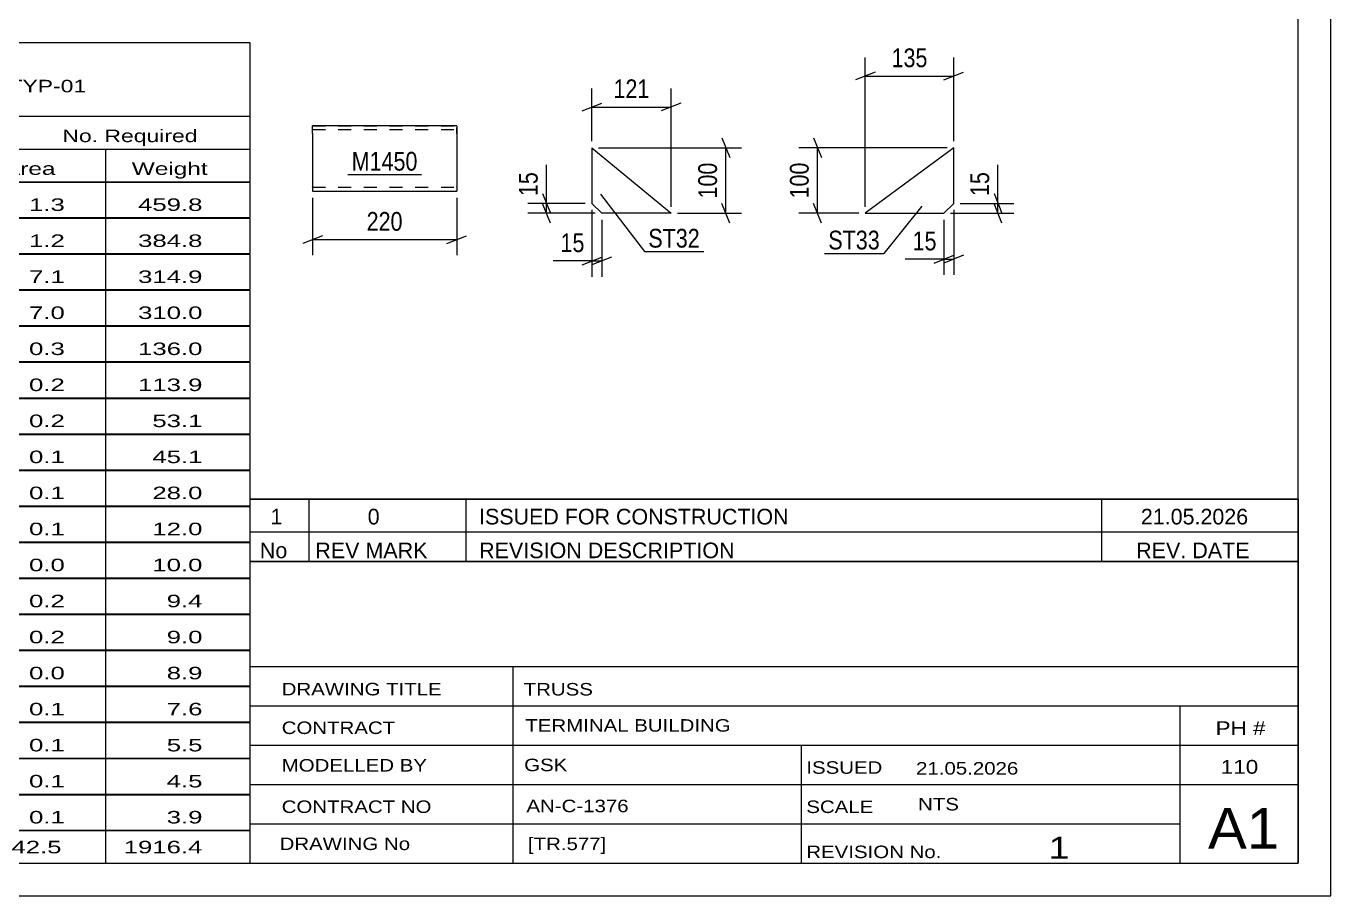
# Model space of a CAD drawing. Header units: millimetres. Extents: x 0 to 841, y 0 to 594.
# Drawn here: x 641.9 to 841, y 0 to 132.8 of the extents above; entities that cross this region are included whole.
import ezdxf

# ---------------------------------------------------------------- set-up
doc = ezdxf.new("R2010")
doc.units = ezdxf.units.MM
doc.linetypes.add('DXK_LINE_DOT2', pattern=[3.9198, 1.9599, -1.9599])
doc.styles.add('Arial Narrow', font='ARIALN.TTF', dxfattribs={"height": 0.2})

# ---------------------------------------------------------------- blocks, each defined once
blk = doc.blocks.new('Unknown-122568681-1133')
at = {"color": 5, "linetype": 'Continuous'}
for p, q in [((841, 0), (841, 594)), ((836, 5), (836, 589)), ((5, 5), (836, 5)), ((0, 0), (841, 0))]:
    blk.add_line(p, q, dxfattribs=at)
blk = doc.blocks.new('Part-122568681-2036 - 2022')
at = {"color": 2, "linetype": 'Continuous'}
for p, q in [((685.59, 116.37), (685.59, 117.57)), ((685.59, 117.57), (685.59, 117.57)), ((707.59, 117.57), (685.59, 117.57)), ((707.59, 117.48), (707.59, 117.57)), ((707.59, 117.57), (707.59, 117.57)), ((685.59, 116.37), (685.59, 107.66)), ((707.59, 117.48), (707.59, 116.37)), ((707.59, 116.37), (707.59, 107.57)), ((685.59, 107.66), (685.59, 107.57)), ((685.59, 107.57), (685.59, 107.57)), ((685.59, 107.57), (707.59, 107.57)), ((707.59, 107.57), (707.59, 107.57))]:
    blk.add_line(p, q, dxfattribs=at)
at = {"color": 7, "linetype": 'DXK_LINE_DOT2'}
for p, q in [((685.59, 117.57), (707.59, 117.57)), ((685.59, 116.97), (685.59, 116.97)), ((685.59, 116.97), (707.59, 116.97)), ((685.59, 116.97), (707.59, 116.97)), ((707.59, 116.37), (707.59, 117.22)), ((707.59, 116.97), (707.59, 116.97)), ((685.59, 108.77), (685.59, 108.77)), ((685.59, 108.77), (685.59, 108.77)), ((685.59, 108.17), (685.59, 108.21)), ((685.59, 108.17), (685.59, 108.17)), ((685.59, 108.17), (707.59, 108.17)), ((685.59, 108.17), (707.59, 108.17)), ((685.59, 107.57), (707.59, 107.57)), ((685.59, 107.57), (685.59, 107.57)), ((707.59, 108.77), (707.59, 108.77)), ((707.59, 108.77), (707.59, 108.77)), ((707.59, 108.17), (707.59, 108.21)), ((707.59, 108.17), (707.59, 108.17)), ((707.59, 107.57), (707.59, 107.57))]:
    blk.add_line(p, q, dxfattribs=at)
blk = doc.blocks.new('Part-122568681-7865 - 7859')
at = {"color": 2, "linetype": 'Continuous'}
for p, q in [((728.21, 114.2), (728.21, 105.7)), ((728.21, 114.2), (740.3, 104.2)), ((728.21, 105.7), (729.71, 104.2)), ((740.3, 104.2), (729.71, 104.2))]:
    blk.add_line(p, q, dxfattribs=at)
blk = doc.blocks.new('Part-122568681-7921 - 7915')
at = {"color": 2, "linetype": 'Continuous'}
for p, q in [((783.44, 114.2), (769.94, 104.2)), ((783.44, 105.7), (783.44, 114.2)), ((781.94, 104.2), (783.44, 105.7)), ((769.94, 104.2), (781.94, 104.2))]:
    blk.add_line(p, q, dxfattribs=at)
blk = doc.blocks.new('StraightDimension-122568681-2038 - 2022')
at = {"color": 7, "linetype": 'Continuous'}
for p, q in [((685.59, 106.57), (685.59, 97.78)), ((707.59, 106.57), (707.59, 97.78)), ((687.09, 100.78), (684.09, 99.58)), ((685.59, 100.18), (707.59, 100.18)), ((706.09, 99.58), (709.09, 100.78))]:
    blk.add_line(p, q, dxfattribs=at)
at = {"color": 0}
blk.add_wipeout([(699.93, 100.93), (699.93, 105.13), (693.24, 105.13), (693.24, 100.93)], dxfattribs=at)
at = {"color": 3, "style": 'Arial Narrow'}
blk.add_text('220', height=2.863, dxfattribs=at).set_placement((693.84, 101.53))
blk = doc.blocks.new('StraightDimension-122568681-7890 - 7859')
at = {"color": 7, "linetype": 'Continuous'}
for p, q in [((728.21, 115.2), (728.21, 123.27)), ((740.3, 105.2), (740.3, 123.27)), ((726.71, 119.82), (729.71, 121.02)), ((728.21, 120.42), (740.3, 120.42)), ((741.8, 121.02), (738.8, 119.82))]:
    blk.add_line(p, q, dxfattribs=at)
at = {"color": 0}
blk.add_wipeout([(737.6, 121.17), (737.6, 125.37), (730.91, 125.37), (730.91, 121.17)], dxfattribs=at)
at = {"color": 3, "style": 'Arial Narrow'}
blk.add_text('121', height=2.863, dxfattribs=at).set_placement((731.51, 121.77))
blk = doc.blocks.new('StraightDimension-122568681-7867 - 7859')
at = {"color": 7, "linetype": 'Continuous'}
for p, q in [((748.06, 115.7), (749.26, 112.7)), ((729.21, 114.2), (751.06, 114.2)), ((748.66, 104.2), (748.66, 114.2)), ((749.26, 102.7), (748.06, 105.7)), ((741.3, 104.2), (751.06, 104.2))]:
    blk.add_line(p, q, dxfattribs=at)
at = {"color": 0}
blk.add_wipeout([(747.91, 112.54), (743.71, 112.54), (743.71, 105.85), (747.91, 105.85)], dxfattribs=at)
at = {"color": 3, "style": 'Arial Narrow'}
blk.add_text('100', height=2.863, rotation=90.0002, dxfattribs=at).set_placement((747.31, 106.45))
blk = doc.blocks.new('StraightDimension-122568681-7879 - 7859')
at = {"color": 7, "linetype": 'Continuous'}
for p, q in [((727.21, 105.7), (718.44, 105.7)), ((720.69, 107.2), (721.89, 104.2)), ((721.89, 102.7), (720.69, 105.7)), ((721.29, 104.2), (721.29, 105.7)), ((728.71, 104.2), (718.44, 104.2))]:
    blk.add_line(p, q, dxfattribs=at)
at = {"color": 0}
blk.add_wipeout([(720.54, 111.08), (716.34, 111.08), (716.34, 106.22), (720.54, 106.22)], dxfattribs=at)
at = {"color": 7, "linetype": 'Continuous'}
blk.add_line((721.29, 105.7), (721.29, 111.6), dxfattribs=at)
blk.add_line((721.29, 105.7), (721.29, 111.6), dxfattribs=at)
at = {"color": 3, "style": 'Arial Narrow'}
blk.add_text('15', height=2.863, rotation=90.0002, dxfattribs=at).set_placement((719.94, 106.82))
blk = doc.blocks.new('StraightDimension-122568681-7900 - 7859')
at = {"color": 7, "linetype": 'Continuous'}
for p, q in [((728.21, 104.7), (728.21, 94.52)), ((729.71, 103.2), (729.71, 94.52)), ((726.71, 96.32), (729.71, 97.52)), ((731.21, 97.52), (728.21, 96.32)), ((728.21, 96.92), (729.71, 96.92))]:
    blk.add_line(p, q, dxfattribs=at)
at = {"color": 0}
blk.add_wipeout([(727.68, 97.67), (727.68, 101.87), (722.83, 101.87), (722.83, 97.67)], dxfattribs=at)
at = {"color": 7, "linetype": 'Continuous'}
blk.add_line((728.21, 96.92), (722.3, 96.92), dxfattribs=at)
blk.add_line((728.21, 96.92), (722.3, 96.92), dxfattribs=at)
at = {"color": 3, "style": 'Arial Narrow'}
blk.add_text('15', height=2.863, dxfattribs=at).set_placement((723.43, 98.27))
blk = doc.blocks.new('StraightDimension-122568681-7923 - 7915')
at = {"color": 7, "linetype": 'Continuous'}
for p, q in [((783.44, 104.7), (783.44, 94.79)), ((781.94, 103.2), (781.94, 94.79)), ((780.44, 96.59), (783.44, 97.79)), ((784.94, 97.79), (781.94, 96.59)), ((781.94, 97.19), (783.44, 97.19))]:
    blk.add_line(p, q, dxfattribs=at)
at = {"color": 0}
blk.add_wipeout([(781.41, 97.94), (781.41, 102.14), (776.56, 102.14), (776.56, 97.94)], dxfattribs=at)
at = {"color": 7, "linetype": 'Continuous'}
blk.add_line((781.94, 97.19), (776.03, 97.19), dxfattribs=at)
blk.add_line((781.94, 97.19), (776.03, 97.19), dxfattribs=at)
at = {"color": 3, "style": 'Arial Narrow'}
blk.add_text('15', height=2.863, dxfattribs=at).set_placement((777.16, 98.54))
blk = doc.blocks.new('StraightDimension-122568681-7961 - 7915')
at = {"color": 7, "linetype": 'Continuous'}
for p, q in [((784.44, 105.7), (792.59, 105.7)), ((789.59, 107.2), (790.79, 104.2)), ((790.79, 102.7), (789.59, 105.7)), ((790.19, 104.2), (790.19, 105.7)), ((782.94, 104.2), (792.59, 104.2))]:
    blk.add_line(p, q, dxfattribs=at)
at = {"color": 0}
blk.add_wipeout([(789.44, 111.08), (785.24, 111.08), (785.24, 106.23), (789.44, 106.23)], dxfattribs=at)
at = {"color": 7, "linetype": 'Continuous'}
blk.add_line((790.19, 105.7), (790.19, 111.61), dxfattribs=at)
blk.add_line((790.19, 105.7), (790.19, 111.61), dxfattribs=at)
at = {"color": 3, "style": 'Arial Narrow'}
blk.add_text('15', height=2.863, rotation=90.0002, dxfattribs=at).set_placement((788.84, 106.83))
blk = doc.blocks.new('StraightDimension-122568681-7937 - 7915')
at = {"color": 7, "linetype": 'Continuous'}
for p, q in [((769.94, 105.2), (769.94, 128)), ((783.44, 115.2), (783.44, 128)), ((771.44, 125.75), (768.44, 124.55)), ((781.94, 124.55), (784.94, 125.75)), ((769.94, 125.15), (783.44, 125.15))]:
    blk.add_line(p, q, dxfattribs=at)
at = {"color": 0}
blk.add_wipeout([(780.03, 125.9), (780.03, 130.1), (773.35, 130.1), (773.35, 125.9)], dxfattribs=at)
at = {"color": 3, "style": 'Arial Narrow'}
blk.add_text('135', height=2.863, dxfattribs=at).set_placement((773.95, 126.5))
blk = doc.blocks.new('StraightDimension-122568681-7949 - 7915')
at = {"color": 7, "linetype": 'Continuous'}
for p, q in [((762.05, 115.7), (763.25, 112.7)), ((782.44, 114.2), (759.8, 114.2)), ((762.65, 104.2), (762.65, 114.2)), ((763.25, 102.7), (762.05, 105.7)), ((768.94, 104.2), (759.8, 104.2))]:
    blk.add_line(p, q, dxfattribs=at)
at = {"color": 0}
blk.add_wipeout([(761.9, 112.54), (757.7, 112.54), (757.7, 105.86), (761.9, 105.86)], dxfattribs=at)
at = {"color": 3, "style": 'Arial Narrow'}
blk.add_text('100', height=2.863, rotation=90.0002, dxfattribs=at).set_placement((761.3, 106.46))
blk = doc.blocks.new('Mark-122568681-2034 - 2022')
at = {"color": 0}
blk.add_wipeout([(701.61, 110.71), (701.61, 113.71), (691.56, 113.71), (691.56, 110.71)], dxfattribs=at)
blk.add_wipeout([(701.61, 110.71), (701.61, 113.71), (691.56, 113.71), (691.56, 110.71)], dxfattribs=at)
at = {"color": 30, "linetype": 'Continuous'}
blk.add_line((690.96, 110.11), (702.21, 110.11), dxfattribs=at)
at = {"color": 3, "style": 'Arial Narrow'}
blk.add_text('M1450', height=2.863, dxfattribs=at).set_placement((691.56, 110.71))
blk = doc.blocks.new('Unknown-122568681-15228')
at = {"color": 7, "linetype": 'Continuous'}
for p, q in [((676, 51.05), (676, 5)), ((676, 51.05), (836, 51.05)), ((836, 51), (836, 5)), ((676, 35), (836, 35)), ((716.14, 35), (716.14, 5)), ((676, 29), (836, 29)), ((818, 5.05), (818, 29.05)), ((676, 23), (836, 23)), ((760.14, 23), (760.14, 5)), ((676, 17), (836, 17)), ((676, 11), (818, 11)), ((676, 5), (836, 5))]:
    blk.add_line(p, q, dxfattribs=at)
at = {"color": 7, "style": 'Arial Narrow'}
for s, height, width, p in [('DRAWING TITLE', 1.9089, 1.425378, (680.88, 30.61)), ('TRUSS', 1.909, 1.425378, (717.81, 30.59)), ('CONTRACT', 1.909, 1.425378, (680.88, 24.71)), ('TERMINAL BUILDING', 1.9089, 1.425378, (718.06, 25.07)), ('MODELLED BY', 1.9089, 1.425378, (680.88, 18.98)), ('GSK', 1.909, 1.425378, (717.88, 19.04)), ('ISSUED', 1.909, 1.425378, (760.94, 18.64)), ('21.05.2026', 1.909, 1.425378, (777.69, 18.52)), ('CONTRACT NO', 1.9089, 1.425378, (680.88, 12.66)), ('AN-C-1376', 1.909, 1.425378, (718.23, 12.78)), ('SCALE', 1.909, 1.425378, (760.94, 12.65)), ('A1', 6.204, 1.25, (822.24, 7.2)), ('DRAWING No', 1.909, 1.425378, (680.56, 7)), ('[TR.577]', 1.909, 1.425378, (718.46, 6.99)), ('1', 3.34, 1.5, (797.91, 5.68)), ('REVISION No.', 1.9089, 1.425378, (760.94, 5.77))]:
    blk.add_text(s, height=height, dxfattribs=dict(at, width=width)).set_placement(p)
at = {"color": 7, "linetype": 'Continuous', "style": 'Arial Narrow'}
for s, height, width, p in [('PH #', 2.1, 1.42538, (823.4, 24.55)), ('110', 2.1, 1.42538, (824.19, 18.65)), ('NTS', 1.909, 1.425378, (778, 13.05))]:
    blk.add_text(s, height=height, dxfattribs=dict(at, width=width)).set_placement(p)
blk = doc.blocks.new('Unknown-122568681-15229')
at = {"color": 7, "linetype": 'Continuous'}
for p, q in [((516, 130.25), (676, 130.25)), ((516, 119), (516, 130.25)), ((676, 130.25), (676, 119)), ((516, 119), (676, 119)), ((516, 119), (516, 114)), ((676, 119), (676, 114)), ((516, 114), (676, 114)), ((516, 114), (516, 109)), ((540, 114), (540, 109)), ((575.5, 114), (575.5, 109)), ((601.5, 114), (601.5, 109)), ((614.5, 114), (614.5, 109)), ((632, 114), (632, 109)), ((654, 114), (654, 109)), ((676, 114), (676, 109)), ((516, 109), (676, 109)), ((516, 108.95), (516, 103.55)), ((516, 108.95), (676, 108.95)), ((540, 109), (540, 103.5)), ((575.5, 109), (575.5, 103.5)), ((601.5, 109), (601.5, 103.5)), ((614.5, 109), (614.5, 103.5)), ((632, 109), (632, 103.5)), ((654, 109), (654, 103.5)), ((676, 108.95), (676, 103.55)), ((516, 103.55), (676, 103.55)), ((516, 103.45), (516, 98.05)), ((516, 103.45), (676, 103.45)), ((540, 103.5), (540, 98)), ((575.5, 103.5), (575.5, 98)), ((601.5, 103.5), (601.5, 98)), ((614.5, 103.5), (614.5, 98)), ((632, 103.5), (632, 98)), ((654, 103.5), (654, 98)), ((676, 103.45), (676, 98.05)), ((516, 98.05), (676, 98.05)), ((516, 97.95), (516, 92.55)), ((516, 97.95), (676, 97.95)), ((540, 98), (540, 92.5)), ((575.5, 98), (575.5, 92.5)), ((601.5, 98), (601.5, 92.5)), ((614.5, 98), (614.5, 92.5)), ((632, 98), (632, 92.5)), ((654, 98), (654, 92.5)), ((676, 97.95), (676, 92.55)), ((516, 92.55), (676, 92.55)), ((516, 92.45), (516, 87.05)), ((516, 92.45), (676, 92.45)), ((540, 92.5), (540, 87)), ((575.5, 92.5), (575.5, 87)), ((601.5, 92.5), (601.5, 87)), ((614.5, 92.5), (614.5, 87)), ((632, 92.5), (632, 87)), ((654, 92.5), (654, 87)), ((676, 92.45), (676, 87.05)), ((516, 87.05), (676, 87.05)), ((516, 86.95), (516, 81.55)), ((516, 86.95), (676, 86.95)), ((540, 87), (540, 81.5)), ((575.5, 87), (575.5, 81.5)), ((601.5, 87), (601.5, 81.5)), ((614.5, 87), (614.5, 81.5)), ((632, 87), (632, 81.5)), ((654, 87), (654, 81.5)), ((676, 86.95), (676, 81.55)), ((516, 81.55), (676, 81.55)), ((516, 81.45), (516, 76.05)), ((516, 81.45), (676, 81.45)), ((540, 81.5), (540, 76)), ((575.5, 81.5), (575.5, 76)), ((601.5, 81.5), (601.5, 76)), ((614.5, 81.5), (614.5, 76)), ((632, 81.5), (632, 76)), ((654, 81.5), (654, 76)), ((676, 81.45), (676, 76.05)), ((516, 76.05), (676, 76.05)), ((516, 75.95), (516, 70.55)), ((516, 75.95), (676, 75.95)), ((540, 76), (540, 70.5)), ((575.5, 76), (575.5, 70.5)), ((601.5, 76), (601.5, 70.5)), ((614.5, 76), (614.5, 70.5)), ((632, 76), (632, 70.5)), ((654, 76), (654, 70.5)), ((676, 75.95), (676, 70.55)), ((516, 70.55), (676, 70.55)), ((516, 70.45), (516, 65.05)), ((516, 70.45), (676, 70.45)), ((540, 70.5), (540, 65)), ((575.5, 70.5), (575.5, 65)), ((601.5, 70.5), (601.5, 65)), ((614.5, 70.5), (614.5, 65)), ((632, 70.5), (632, 65)), ((654, 70.5), (654, 65)), ((676, 70.45), (676, 65.05)), ((516, 65.05), (676, 65.05)), ((516, 64.95), (516, 59.55)), ((516, 64.95), (676, 64.95)), ((540, 65), (540, 59.5)), ((575.5, 65), (575.5, 59.5)), ((601.5, 65), (601.5, 59.5)), ((614.5, 65), (614.5, 59.5)), ((632, 65), (632, 59.5)), ((654, 65), (654, 59.5)), ((676, 64.95), (676, 59.55)), ((516, 59.55), (676, 59.55)), ((516, 59.45), (516, 54.05)), ((516, 59.45), (676, 59.45)), ((540, 59.5), (540, 54)), ((575.5, 59.5), (575.5, 54)), ((601.5, 59.5), (601.5, 54)), ((614.5, 59.5), (614.5, 54)), ((632, 59.5), (632, 54)), ((654, 59.5), (654, 54)), ((676, 59.45), (676, 54.05)), ((516, 54.05), (676, 54.05)), ((516, 53.95), (516, 48.55)), ((516, 53.95), (676, 53.95)), ((540, 54), (540, 48.5)), ((575.5, 54), (575.5, 48.5)), ((601.5, 54), (601.5, 48.5)), ((614.5, 54), (614.5, 48.5)), ((632, 54), (632, 48.5)), ((654, 54), (654, 48.5)), ((676, 53.95), (676, 48.55)), ((516, 48.55), (676, 48.55)), ((516, 48.45), (516, 43.05)), ((516, 48.45), (676, 48.45)), ((540, 48.5), (540, 43)), ((575.5, 48.5), (575.5, 43)), ((601.5, 48.5), (601.5, 43)), ((614.5, 48.5), (614.5, 43)), ((632, 48.5), (632, 43)), ((654, 48.5), (654, 43)), ((676, 48.45), (676, 43.05)), ((516, 43.05), (676, 43.05)), ((516, 42.95), (516, 37.55)), ((516, 42.95), (676, 42.95)), ((540, 43), (540, 37.5)), ((575.5, 43), (575.5, 37.5)), ((601.5, 43), (601.5, 37.5)), ((614.5, 43), (614.5, 37.5)), ((632, 43), (632, 37.5)), ((654, 43), (654, 37.5)), ((676, 42.95), (676, 37.55)), ((516, 37.55), (676, 37.55)), ((516, 37.45), (516, 32.05)), ((516, 37.45), (676, 37.45)), ((540, 37.5), (540, 32)), ((575.5, 37.5), (575.5, 32)), ((601.5, 37.5), (601.5, 32)), ((614.5, 37.5), (614.5, 32)), ((632, 37.5), (632, 32)), ((654, 37.5), (654, 32)), ((676, 37.45), (676, 32.05)), ((516, 32.05), (676, 32.05)), ((516, 31.95), (516, 26.55)), ((516, 31.95), (676, 31.95)), ((540, 32), (540, 26.5)), ((575.5, 32), (575.5, 26.5)), ((601.5, 32), (601.5, 26.5)), ((614.5, 32), (614.5, 26.5)), ((632, 32), (632, 26.5)), ((654, 32), (654, 26.5)), ((676, 31.95), (676, 26.55)), ((516, 26.55), (676, 26.55)), ((516, 26.45), (516, 21.05)), ((516, 26.45), (676, 26.45)), ((540, 26.5), (540, 21)), ((575.5, 26.5), (575.5, 21)), ((601.5, 26.5), (601.5, 21)), ((614.5, 26.5), (614.5, 21)), ((632, 26.5), (632, 21)), ((654, 26.5), (654, 21)), ((676, 26.45), (676, 21.05)), ((516, 21.05), (676, 21.05)), ((516, 20.95), (516, 15.55)), ((516, 20.95), (676, 20.95)), ((540, 21), (540, 15.5)), ((575.5, 21), (575.5, 15.5)), ((601.5, 21), (601.5, 15.5)), ((614.5, 21), (614.5, 15.5)), ((632, 21), (632, 15.5)), ((654, 21), (654, 15.5)), ((676, 20.95), (676, 15.55)), ((516, 15.55), (676, 15.55)), ((516, 15.45), (516, 10.05)), ((516, 15.45), (676, 15.45)), ((540, 15.5), (540, 10)), ((575.5, 15.5), (575.5, 10)), ((601.5, 15.5), (601.5, 10)), ((614.5, 15.5), (614.5, 10)), ((632, 15.5), (632, 10)), ((654, 15.5), (654, 10)), ((676, 15.45), (676, 10.05)), ((516, 10.05), (676, 10.05)), ((516, 10), (676, 10)), ((516, 10), (516, 5)), ((632, 10), (632, 5)), ((654, 10), (654, 5)), ((676, 10), (676, 5)), ((516, 5), (676, 5))]:
    blk.add_line(p, q, dxfattribs=at)
at = {"color": 7, "style": 'Arial Narrow'}
for s, height, width, p in [('GENERAL NOTES & WELD DETAILS :', 2.8633, 1.4, (517.15, 122.56)), ('REFER TYP DRAWING TYP-01', 1.9089, 1.6, (600.7, 122.66)), ("MATERIAL LIST FOR ASSEMBLY MK'D", 1.9089, 1.6, (517.15, 115.06)), ('TR577', 1.909, 1.794707, (609.9, 114.97)), ('1', 1.91, 1.794707, (638.08, 115.06)), ('No. Required', 1.9089, 1.6, (647.41, 115.06)), ('Mark', 1.909, 1.7, (517.34, 110)), ('Profile', 1.909, 1.7, (550.41, 110)), ('Material', 1.909, 1.7, (580.54, 110.06)), ('No.', 1.909, 1.7, (605.5, 110.06)), ('Length', 1.909, 1.7, (616, 110.06)), ('Area', 1.909, 1.7, (638.5, 110.06)), ('Weight', 1.909, 1.7, (658, 110.06))]:
    blk.add_text(s, height=height, dxfattribs=dict(at, width=width)).set_placement(p)
at = {"color": 7, "linetype": 'Continuous', "style": 'Arial Narrow'}
for s, height, width, p in [('M224', 1.909, 1.794707, (517.5, 104.56)), ('SHS100*6', 1.909, 1.794707, (542, 104.56)), ('E350', 1.909, 1.794707, (581.74, 104.56)), ('8', 1.91, 1.794707, (605.86, 104.56)), ('3282', 1.909, 1.794707, (618.58, 104.56)), ('1.3', 1.909, 1.794707, (642.32, 104.56)), ('459.8', 1.909, 1.794707, (658.96, 104.56)), ('M221', 1.909, 1.794707, (517.5, 99.06)), ('SHS100*6', 1.909, 1.794707, (542, 99.06)), ('E350', 1.909, 1.794707, (581.74, 99.06)), ('7', 1.91, 1.794707, (605.86, 99.06)), ('3183', 1.909, 1.794707, (618.58, 99.06)), ('1.2', 1.909, 1.794707, (642.32, 99.06)), ('384.8', 1.909, 1.794707, (658.96, 99.06)), ('BC179', 1.909, 1.794707, (517.5, 93.56)), ('SHS100*6', 1.909, 1.794707, (542, 93.56)), ('E350', 1.909, 1.794707, (581.74, 93.56)), ('1', 1.91, 1.794707, (605.86, 93.56)), ('17782', 1.909, 1.794707, (616.4, 93.56)), ('7.1', 1.909, 1.794707, (642.32, 93.56)), ('314.9', 1.909, 1.794707, (658.96, 93.56)), ('TR577', 1.909, 1.794707, (517.5, 88.06)), ('SHS100*6', 1.909, 1.794707, (542, 88.06)), ('E350', 1.909, 1.794707, (581.74, 88.06)), ('1', 1.91, 1.794707, (605.86, 88.06)), ('17502', 1.909, 1.794707, (616.4, 88.06)), ('7.0', 1.909, 1.794707, (642.32, 88.06)), ('310.0', 1.909, 1.794707, (658.96, 88.06)), ('SP20', 1.909, 1.794707, (517.5, 82.56)), ('PL20*380', 1.909, 1.794707, (542, 82.56)), ('E350', 1.909, 1.794707, (581.74, 82.56)), ('6', 1.91, 1.794707, (605.86, 82.56)), ('380', 1.909, 1.794707, (620.77, 82.56)), ('0.3', 1.909, 1.794707, (642.32, 82.56)), ('136.0', 1.909, 1.794707, (658.96, 82.56)), ('PL581', 1.909, 1.794707, (517.5, 77.06)), ('PL12*300', 1.909, 1.794707, (542, 77.06)), ('E350', 1.909, 1.794707, (581.74, 77.06)), ('13', 1.909, 1.794707, (604.76, 77.06)), ('310', 1.909, 1.794707, (620.77, 77.06)), ('0.2', 1.909, 1.794707, (642.32, 77.06)), ('113.9', 1.909, 1.794707, (658.96, 77.06)), ('SP19', 1.909, 1.794707, (517.5, 71.56)), ('PL16*325', 1.909, 1.794707, (542, 71.56)), ('E350', 1.909, 1.794707, (581.74, 71.56)), ('4', 1.91, 1.794707, (605.86, 71.56)), ('325', 1.909, 1.794707, (620.77, 71.56)), ('0.2', 1.909, 1.794707, (642.32, 71.56)), ('53.1', 1.909, 1.794707, (661.14, 71.56)), ('M1362', 1.909, 1.794707, (517.5, 66.06)), ('RHS100*100*6', 1.9089, 1.794707, (542, 66.06)), ('E350', 1.909, 1.794707, (581.74, 66.06)), ('13', 1.909, 1.794707, (604.76, 66.06)), ('196', 1.909, 1.794707, (620.77, 66.06)), ('0.1', 1.909, 1.794707, (642.32, 66.06)), ('45.1', 1.909, 1.794707, (661.14, 66.06)), ('TB74', 1.909, 1.794707, (517.5, 60.56)), ('RHS150*110*6', 1.9089, 1.794707, (542, 60.56)), ('E350', 1.909, 1.794707, (581.74, 60.56)), ('6', 1.91, 1.794707, (605.86, 60.56)), ('200', 1.909, 1.794707, (620.77, 60.56)), ('0.1', 1.909, 1.794707, (642.32, 60.56)), ('28.0', 1.909, 1.794707, (661.14, 60.56)), ('PL538', 1.909, 1.794707, (517.5, 55.06)), ('PL10*150', 1.909, 1.794707, (542, 55.06)), ('E350', 1.909, 1.794707, (581.74, 55.06)), ('6', 1.91, 1.794707, (605.86, 55.06)), ('170', 1.909, 1.794707, (620.77, 55.06)), ('0.1', 1.909, 1.794707, (642.32, 55.06)), ('12.0', 1.909, 1.794707, (661.14, 55.06)), ('ST33', 1.909, 1.794707, (517.5, 49.56)), ('PL8*100', 1.909, 1.794707, (542, 49.56)), ('E350', 1.909, 1.794707, (581.74, 49.56)), ('24', 1.909, 1.794707, (604.76, 49.56)), ('135', 1.909, 1.794707, (620.77, 49.56)), ('0.0', 1.909, 1.794707, (642.32, 49.56)), ('10.0', 1.909, 1.794707, (661.14, 49.56)), ('PL344', 1.909, 1.794707, (517.5, 44.06)), ('PL12*275', 1.909, 1.794707, (542, 44.06)), ('E350', 1.909, 1.794707, (581.74, 44.06)), ('1', 1.91, 1.794707, (605.86, 44.06)), ('401', 1.909, 1.794707, (620.77, 44.06)), ('0.2', 1.909, 1.794707, (642.32, 44.06)), ('9.4', 1.909, 1.794707, (663.33, 44.06)), ('PL345', 1.909, 1.794707, (517.5, 38.56)), ('PL12*265', 1.909, 1.794707, (542, 38.56)), ('E350', 1.909, 1.794707, (581.74, 38.56)), ('1', 1.91, 1.794707, (605.86, 38.56)), ('401', 1.909, 1.794707, (620.77, 38.56)), ('0.2', 1.909, 1.794707, (642.32, 38.56)), ('9.0', 1.909, 1.794707, (663.33, 38.56)), ('ST32', 1.909, 1.794707, (517.5, 33.06)), ('PL8*100', 1.909, 1.794707, (542, 33.06)), ('E350', 1.909, 1.794707, (581.74, 33.06)), ('24', 1.909, 1.794707, (604.76, 33.06)), ('121', 1.909, 1.794707, (620.77, 33.06)), ('0.0', 1.909, 1.794707, (642.32, 33.06)), ('8.9', 1.909, 1.794707, (663.33, 33.06)), ('PL343', 1.909, 1.794707, (517.5, 27.56)), ('PL10*120', 1.909, 1.794707, (542, 27.56)), ('E350', 1.909, 1.794707, (581.74, 27.56)), ('2', 1.91, 1.794707, (605.86, 27.56)), ('401', 1.909, 1.794707, (620.77, 27.56)), ('0.1', 1.909, 1.794707, (642.32, 27.56)), ('7.6', 1.909, 1.794707, (663.33, 27.56)), ('PL316', 1.909, 1.794707, (517.5, 22.06)), ('PL12*178', 1.909, 1.794707, (542, 22.06)), ('E350', 1.909, 1.794707, (581.74, 22.06)), ('2', 1.91, 1.794707, (605.86, 22.06)), ('238', 1.909, 1.794707, (620.77, 22.06)), ('0.1', 1.909, 1.794707, (642.32, 22.06)), ('5.5', 1.909, 1.794707, (663.33, 22.06)), ('PL317', 1.909, 1.794707, (517.5, 16.56)), ('PL10*120', 1.909, 1.794707, (542, 16.56)), ('E350', 1.909, 1.794707, (581.74, 16.56)), ('2', 1.91, 1.794707, (605.86, 16.56)), ('238', 1.909, 1.794707, (620.77, 16.56)), ('0.1', 1.909, 1.794707, (642.32, 16.56)), ('4.5', 1.909, 1.794707, (663.33, 16.56)), ('M1450', 1.909, 1.794707, (517.5, 11.06)), ('RHS100*100*6', 1.9089, 1.794707, (542, 11.06)), ('E350', 1.909, 1.794707, (581.74, 11.06)), ('1', 1.91, 1.794707, (605.86, 11.06)), ('220', 1.909, 1.794707, (620.77, 11.06)), ('0.1', 1.909, 1.794707, (642.32, 11.06)), ('3.9', 1.909, 1.794707, (663.33, 11.06)), ('Total', 1.909, 1.7, (618.33, 6.5)), ('42.5', 1.909, 1.794707, (639.64, 6.5)), ('1916.4', 1.909, 1.794707, (656.77, 6.5))]:
    blk.add_text(s, height=height, dxfattribs=dict(at, width=width)).set_placement(p)
blk = doc.blocks.new('Unknown-122568681-15231')
at = {"color": 7, "linetype": 'Continuous'}
for p, q in [((676, 60.55), (836, 60.55)), ((836, 60.55), (676, 60.55)), ((676, 60.55), (676, 55.55)), ((685, 60.55), (685, 55.55)), ((709, 60.55), (709, 55.55)), ((806, 60.55), (806, 55.55)), ((836, 60.55), (836, 55.55)), ((676, 55.55), (836, 55.55)), ((676, 55.55), (676, 51.05)), ((676, 55.55), (836, 55.55)), ((685, 55.55), (685, 51.05)), ((709, 55.55), (709, 51.05)), ((806, 55.55), (806, 51.05)), ((836, 55.55), (836, 51.05)), ((836, 51.05), (676, 51.05))]:
    blk.add_line(p, q, dxfattribs=at)
at = {"color": 7, "linetype": 'Continuous', "style": 'Arial Narrow'}
for s, height, width, p in [('1', 2.39, 1.196471, (679.16, 56.7)), ('0', 2.39, 1.196471, (694, 56.7)), ('ISSUED FOR CONSTRUCTION', 2.3861, 1.196471, (711, 56.7)), ('21.05.2026', 2.386, 1.196471, (812, 56.7)), ('No', 2.386, 1.2, (677.54, 51.55)), ('REV MARK', 2.386, 1.2, (686, 51.55)), ('REVISION DESCRIPTION', 2.3861, 1.2, (711, 51.55)), ('REV. DATE', 2.386, 1.2, (811.28, 51.55))]:
    blk.add_text(s, height=height, dxfattribs=dict(at, width=width)).set_placement(p)
blk = doc.blocks.new('Mark-122568681-7861 - 7859')
at = {"color": 0}
blk.add_wipeout([(744.68, 98.96), (744.68, 101.96), (736.83, 101.96), (736.83, 98.96)], dxfattribs=at)
blk.add_wipeout([(744.68, 98.96), (744.68, 101.96), (736.83, 101.96), (736.83, 98.96)], dxfattribs=at)
at = {"color": 30, "linetype": 'Continuous'}
for p, q in [((729.52, 107.13), (736.23, 98.36)), ((736.23, 98.36), (745.28, 98.36))]:
    blk.add_line(p, q, dxfattribs=at)
at = {"color": 3, "style": 'Arial Narrow'}
blk.add_text('ST32', height=2.863, dxfattribs=at).set_placement((736.83, 98.96))
blk = doc.blocks.new('Mark-122568681-7917 - 7915')
at = {"color": 0}
blk.add_wipeout([(772.15, 98.68), (772.15, 101.68), (764.3, 101.68), (764.3, 98.68)], dxfattribs=at)
blk.add_wipeout([(772.15, 98.68), (772.15, 101.68), (764.3, 101.68), (764.3, 98.68)], dxfattribs=at)
at = {"color": 30, "linetype": 'Continuous'}
for p in [(778.57, 105.27), (763.7, 98.08)]:
    blk.add_line(p, (772.75, 98.08), dxfattribs=at)
at = {"color": 3, "style": 'Arial Narrow'}
blk.add_text('ST33', height=2.863, dxfattribs=at).set_placement((764.3, 98.68))

msp = doc.modelspace()

# ---------------------------------------------------------------- block references
for name in ['Unknown-122568681-1133', 'Unknown-122568681-15229', 'Part-122568681-2036 - 2022', 'Part-122568681-7865 - 7859', 'Part-122568681-7921 - 7915', 'Unknown-122568681-15231', 'Unknown-122568681-15228']:
    msp.add_blockref(name, (0, 0))

# ---------------------------------------------------------------- next in the draw order: block references
for name in ['StraightDimension-122568681-7890 - 7859', 'Mark-122568681-2034 - 2022', 'StraightDimension-122568681-2038 - 2022', 'StraightDimension-122568681-7923 - 7915']:
    msp.add_blockref(name, (0, 0))

# ---------------------------------------------------------------- next in the draw order: block references
for name in ['StraightDimension-122568681-7867 - 7859', 'StraightDimension-122568681-7961 - 7915']:
    msp.add_blockref(name, (0, 0))

# ---------------------------------------------------------------- next in the draw order: block references
for name in ['StraightDimension-122568681-7937 - 7915', 'StraightDimension-122568681-7879 - 7859']:
    msp.add_blockref(name, (0, 0))

# ---------------------------------------------------------------- next in the draw order: block references
for name in ['StraightDimension-122568681-7949 - 7915', 'StraightDimension-122568681-7900 - 7859']:
    msp.add_blockref(name, (0, 0))

# ---------------------------------------------------------------- next in the draw order: block references
for name in ['Mark-122568681-7861 - 7859', 'Mark-122568681-7917 - 7915']:
    msp.add_blockref(name, (0, 0))

doc.saveas('drawing.dxf')
